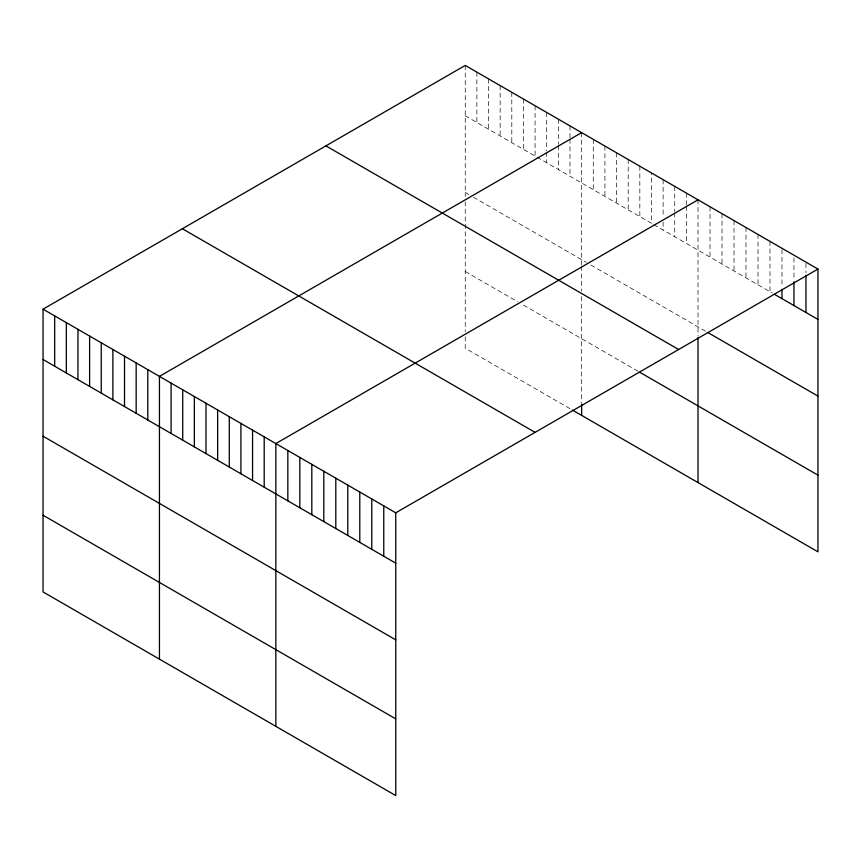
<?xml version="1.0" encoding="UTF-8"?>
<svg xmlns="http://www.w3.org/2000/svg" width="861" height="861" viewBox="0 0 861 861"><rect width="100%" height="100%" fill="white"/><g stroke="black" fill="none" stroke-linecap="round" stroke-linejoin="round"><path stroke-width="0.65" stroke-dasharray="4.3 3.23" d="M465.241 115.772L651.465 223.29L651.465 172.943M653.8 224.635L772.166 292.977M465.241 192.466L468.728 194.489M473.389 197.169L586.287 262.357M590.947 265.048L705.654 331.281M465.241 271.495L517.612 301.727M523.434 305.095L638.668 371.618M569.993 408.674L465.241 348.188L465.241 335.403M805.961 263.466L805.961 272.743M793.96 257.869L793.96 280.385M781.971 249.615L781.971 286.713M769.982 241.371L769.982 291.718M757.992 234.44L757.992 284.787M745.992 227.519L745.992 277.866M734.002 220.599L734.002 270.946M722.013 213.679L722.013 264.015M710.024 206.748L710.024 257.095M698.023 199.827L698.023 336.091M686.389 193.112L686.389 205.026M686.389 206.36L686.389 243.448M674.744 186.385L674.744 211.558M674.744 212.882L674.744 236.732M663.11 179.669L663.11 216.768M663.11 222.063L663.11 230.016M639.831 166.227L639.831 216.574M628.196 159.511L628.196 209.847M616.551 152.784L616.551 203.131M604.917 146.069L604.917 196.416M593.272 139.342L593.272 189.689M581.638 132.626L581.638 264.94M581.638 266.253L581.638 291.276M581.638 296.55L581.638 402.604M569.993 125.91L569.993 137.835M569.993 139.159L569.993 176.257M558.358 119.184L558.358 144.357M558.358 145.681L558.358 169.531M546.713 112.468L546.713 150.89M546.713 152.214L546.713 162.815M535.079 105.742L535.079 156.089M523.434 99.026L523.434 149.373M511.8 92.31L511.8 142.657M500.155 85.583L500.155 135.93M488.521 78.868L488.521 129.215M476.876 72.152L476.876 122.488M465.241 65.425L465.241 196.416M465.241 201.689L465.241 331.571"/><path stroke-width="1.29" d="M43.05 309.174L395.759 512.812L395.759 795.575L43.05 591.938L43.05 309.174L465.241 65.425L817.95 269.062L817.95 551.826L572.317 410.008M581.638 132.626L159.446 376.375L159.446 659.139M698.023 199.827L275.843 443.576L275.843 726.34M395.759 512.812L817.95 269.062M774.34 294.236L817.95 319.409M707.839 332.54L817.95 396.103M325.921 145.864L678.629 349.501M639.831 372.296L817.95 475.132M182.371 228.735L535.079 432.373M43.05 359.521L395.759 563.159M43.05 436.215L395.759 639.852M43.05 515.244L395.759 718.87M805.961 275.391L805.961 312.489M793.96 281.708L793.96 305.558M781.971 289.361L781.971 298.638M698.023 337.404L698.023 482.59M581.638 403.884L581.638 415.389M383.769 505.891L383.769 556.238M371.78 498.96L371.78 549.307M359.79 492.04L359.79 542.387M347.79 485.12L347.79 535.467M335.801 478.189L335.801 528.536M323.811 471.268L323.811 521.615M311.811 464.348L311.811 514.695M299.822 457.417L299.822 507.764M287.832 450.497L287.832 500.844M264.198 436.85L264.198 487.197M252.564 430.134L252.564 480.481M240.919 423.418L240.919 473.765M229.284 416.692L229.284 467.039M217.639 409.976L217.639 460.323M206.005 403.26L206.005 453.596M194.36 396.534L194.36 446.881M182.726 389.818L182.726 440.165M171.081 383.091L171.081 433.438M147.801 369.66L147.801 419.996M136.167 362.933L136.167 413.28M124.522 356.217L124.522 406.564M112.888 349.491L112.888 399.838M101.243 342.775L101.243 393.122M89.609 336.059L89.609 386.395M77.964 329.332L77.964 379.679M66.329 322.617L66.329 372.964M54.684 315.89L54.684 366.237"/></g></svg>
